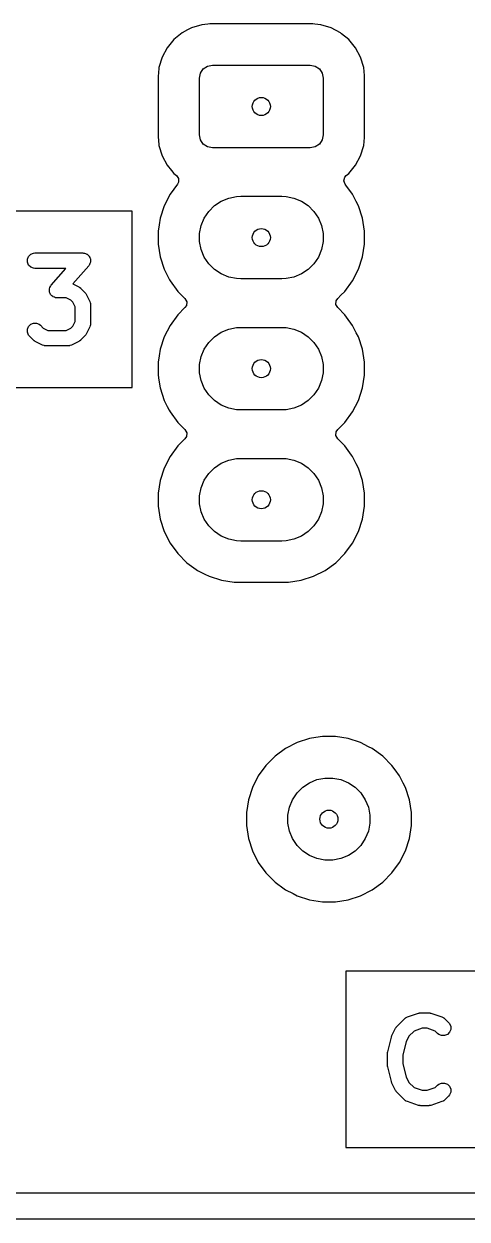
# Model space of a CAD drawing. Extents: x 20 to 124, y -124 to -20.
# Drawn here: x 62.59 to 71.18, y -124 to -100.84 of the extents above; entities that cross this region are included whole.
import ezdxf

# ---------------------------------------------------------------- set-up
doc = ezdxf.new("R2010")
doc.units = 0
doc.layers.add('BLACK', color=7, linetype='CONTINUOUS')
doc.layers.add('WHITE', color=7, linetype='CONTINUOUS')

msp = doc.modelspace()

# ---------------------------------------------------------------- linework, layer by layer
at = {"layer": 'BLACK', "linetype": 'CONTINUOUS'}
for p, q in [((65.757487, -100.956759), (65.65355, -101.012315)), ((65.836043, -100.914769), (65.757487, -100.956759)), ((66.034067, -100.854699), (65.836043, -100.914769)), ((66.150298, -100.843251), (66.034067, -100.854699)), ((66.188392, -100.8395), (66.150298, -100.843251)), ((68.191608, -100.8395), (66.188392, -100.8395)), ((68.226805, -100.842966), (68.191608, -100.8395)), ((68.345934, -100.854699), (68.226805, -100.842966)), ((68.345934, -100.8547), (68.345932, -100.854699)), ((68.345932, -100.854699), (68.345934, -100.854699)), ((68.543954, -100.914768), (68.345934, -100.8547)), ((68.72645, -101.012315), (68.543954, -100.914768)), ((65.493589, -101.143589), (65.362317, -101.303547)), ((65.653547, -101.012317), (65.493589, -101.143589)), ((65.653548, -101.012316), (65.653547, -101.012317)), ((65.65355, -101.012315), (65.653548, -101.012316)), ((68.747033, -101.029207), (68.72645, -101.012315)), ((68.88641, -101.143589), (68.747033, -101.029207)), ((68.938732, -101.207345), (68.88641, -101.143589)), ((69.017685, -101.30355), (68.938732, -101.207345)), ((65.362317, -101.303547), (65.264769, -101.486043)), ((69.115232, -101.486046), (69.017685, -101.30355)), ((65.264769, -101.486043), (65.204699, -101.684067)), ((66.063223, -101.713223), (66.144329, -101.65903)), ((66.144329, -101.65903), (66.24, -101.64)), ((66.24, -101.64), (68.14, -101.64)), ((68.14, -101.64), (68.235671, -101.65903)), ((68.235671, -101.65903), (68.316777, -101.713223)), ((69.1753, -101.684066), (69.115232, -101.486046)), ((65.193251, -101.800298), (65.1895, -101.838392)), ((65.1895, -101.838392), (65.1895, -103.041608)), ((65.204699, -101.684067), (65.193251, -101.800298)), ((65.99, -101.89), (66.00903, -101.794329)), ((65.99, -102.99), (65.99, -101.89)), ((66.00903, -101.794329), (66.063223, -101.713223)), ((68.316777, -101.713223), (68.37097, -101.794329)), ((68.37097, -101.794329), (68.39, -101.89)), ((68.39, -101.89), (68.39, -102.99)), ((69.1905, -101.838392), (69.1753, -101.684066)), ((69.1905, -102.314038), (69.1905, -101.838392)), ((69.1905, -103.041608), (69.1905, -102.314038)), ((65.1895, -103.041608), (65.194153, -103.088845)), ((66.00903, -103.085671), (65.99, -102.99)), ((68.39, -102.99), (68.37097, -103.085671)), ((69.1753, -103.195934), (69.1905, -103.041608)), ((65.194153, -103.088845), (65.204699, -103.195932)), ((65.204699, -103.195932), (65.2047, -103.195934)), ((65.2047, -103.195934), (65.264768, -103.393954)), ((66.063223, -103.166777), (66.00903, -103.085671)), ((66.144329, -103.22097), (66.063223, -103.166777)), ((66.24, -103.24), (66.144329, -103.22097)), ((68.14, -103.24), (66.24, -103.24)), ((68.235671, -103.22097), (68.14, -103.24)), ((68.316777, -103.166777), (68.235671, -103.22097)), ((68.37097, -103.085671), (68.316777, -103.166777)), ((69.115232, -103.393954), (69.1753, -103.195934)), ((65.264768, -103.393954), (65.362315, -103.57645)), ((69.017685, -103.57645), (69.115232, -103.393954)), ((65.362315, -103.57645), (65.449143, -103.682251)), ((65.449143, -103.682251), (65.49359, -103.73641)), ((65.49359, -103.73641), (65.542049, -103.77618)), ((68.837948, -103.776181), (68.88641, -103.73641)), ((68.88641, -103.73641), (69.017685, -103.57645)), ((65.563703, -103.944918), (65.421129, -104.141155)), ((65.542049, -103.77618), (65.581383, -103.833926)), ((65.583254, -103.90377), (65.563703, -103.944918)), ((65.581383, -103.833926), (65.583254, -103.90377)), ((68.792816, -103.879112), (68.808641, -103.811058)), ((68.816296, -103.944918), (68.792816, -103.879112)), ((68.808641, -103.811058), (68.837948, -103.776181)), ((68.830618, -103.964631), (68.816296, -103.944918)), ((68.95887, -104.141155), (68.830618, -103.964631)), ((65.421129, -104.141155), (65.30676, -104.365616)), ((66.412883, -104.274463), (66.557772, -104.214448)), ((66.557772, -104.214448), (66.711586, -104.183852)), ((66.711586, -104.183852), (66.79, -104.18)), ((66.79, -104.18), (67.59, -104.18)), ((67.59, -104.18), (67.668414, -104.183852)), ((67.668414, -104.183852), (67.822228, -104.214448)), ((67.822228, -104.214448), (67.967117, -104.274463)), ((69.031747, -104.284184), (68.95887, -104.141155)), ((65.30676, -104.365616), (65.22891, -104.605214)), ((66.171592, -104.472485), (66.282485, -104.361592)), ((66.282485, -104.361592), (66.412883, -104.274463)), ((67.967117, -104.274463), (68.097515, -104.361592)), ((68.097515, -104.361592), (68.208408, -104.472485)), ((69.073239, -104.365616), (69.031747, -104.284184)), ((69.073239, -104.365618), (69.073239, -104.365616)), ((69.073241, -104.365621), (69.073239, -104.365618)), ((69.15109, -104.605215), (69.073241, -104.365621)), ((64.686511, -104.471187), (60.414917, -104.471187)), ((64.686511, -107.885553), (64.686511, -104.471187)), ((65.22891, -104.605214), (65.209158, -104.729921)), ((66.024448, -104.747772), (66.084463, -104.602883)), ((66.084463, -104.602883), (66.171592, -104.472485)), ((68.208408, -104.472485), (68.295537, -104.602883)), ((68.295537, -104.602883), (68.355552, -104.747772)), ((69.1905, -104.854038), (69.15109, -104.605215)), ((65.209158, -104.729921), (65.1895, -104.854038)), ((65.1895, -104.854038), (65.1895, -105.105962)), ((65.993852, -104.901586), (66.024448, -104.747772)), ((65.993852, -105.058414), (65.993852, -104.901586)), ((68.355552, -104.747772), (68.386148, -104.901586)), ((68.386148, -104.901586), (68.386148, -105.058414)), ((69.1905, -105.105962), (69.1905, -104.854038)), ((65.1895, -105.105962), (65.209199, -105.230338)), ((66.024448, -105.212228), (65.993852, -105.058414)), ((68.386148, -105.058414), (68.355552, -105.212228)), ((69.15109, -105.354785), (69.1905, -105.105962)), ((62.653596, -105.399064), (62.675994, -105.344992)), ((62.675994, -105.344992), (62.717378, -105.303608)), ((62.717378, -105.303608), (62.77145, -105.28121)), ((62.77145, -105.28121), (62.800714, -105.278328)), ((62.800714, -105.278328), (63.729286, -105.278328)), ((63.729286, -105.278328), (63.744763, -105.279852)), ((63.744763, -105.279852), (63.748698, -105.27959)), ((63.748698, -105.27959), (63.751408, -105.280506)), ((63.751408, -105.280506), (63.75855, -105.28121)), ((63.75855, -105.28121), (63.781064, -105.290536)), ((63.781064, -105.290536), (63.80414, -105.29834)), ((63.80414, -105.29834), (63.807947, -105.301671)), ((63.807947, -105.301671), (63.812622, -105.303608)), ((63.812622, -105.303608), (63.829851, -105.320837)), ((63.829851, -105.320837), (63.848187, -105.336881)), ((63.848187, -105.336881), (63.850429, -105.341415)), ((63.850429, -105.341415), (63.854006, -105.344992)), ((63.854006, -105.344992), (63.863332, -105.367508)), ((63.863332, -105.367508), (63.874131, -105.389344)), ((65.209199, -105.230338), (65.22891, -105.354785)), ((65.22891, -105.354785), (65.30676, -105.594383)), ((66.084463, -105.357117), (66.024448, -105.212228)), ((66.171592, -105.487515), (66.084463, -105.357117)), ((68.295537, -105.357117), (68.208408, -105.487515)), ((68.355552, -105.212228), (68.295537, -105.357117)), ((69.073241, -105.594379), (69.15109, -105.354785)), ((62.653596, -105.457592), (62.653596, -105.399064)), ((62.675994, -105.511664), (62.653596, -105.457592)), ((62.717378, -105.553048), (62.675994, -105.511664)), ((62.77145, -105.575446), (62.717378, -105.553048)), ((62.800714, -105.578328), (62.77145, -105.575446)), ((63.398721, -105.578328), (62.800714, -105.578328)), ((63.116399, -105.900981), (63.398721, -105.578328)), ((63.842172, -105.527104), (63.535238, -105.877886)), ((63.851215, -105.514454), (63.842172, -105.527104)), ((63.854006, -105.511664), (63.851215, -105.514454)), ((63.855101, -105.509019), (63.854006, -105.511664)), ((63.859274, -105.503183), (63.855101, -105.509019)), ((63.867079, -105.480103), (63.859274, -105.503183)), ((63.876404, -105.457592), (63.867079, -105.480103)), ((63.874131, -105.389344), (63.874467, -105.394388)), ((63.874467, -105.394388), (63.876404, -105.399064)), ((63.876404, -105.399064), (63.876404, -105.423439)), ((63.876404, -105.423439), (63.878024, -105.44774)), ((63.878024, -105.44774), (63.876404, -105.45253)), ((63.876404, -105.45253), (63.876404, -105.457592)), ((65.30676, -105.594383), (65.385413, -105.748747)), ((66.282485, -105.598408), (66.171592, -105.487515)), ((66.412883, -105.685537), (66.282485, -105.598408)), ((68.097515, -105.598408), (67.967117, -105.685537)), ((68.208408, -105.487515), (68.097515, -105.598408)), ((68.95887, -105.818845), (69.073241, -105.594379)), ((65.385413, -105.748747), (65.411646, -105.800232)), ((65.411646, -105.800232), (65.421132, -105.818848)), ((65.421132, -105.818848), (65.569201, -106.022649)), ((66.557772, -105.745552), (66.412883, -105.685537)), ((66.711586, -105.776148), (66.557772, -105.745552)), ((66.79, -105.78), (66.711586, -105.776148)), ((67.59, -105.78), (66.79, -105.78)), ((67.668414, -105.776148), (67.59, -105.78)), ((67.822228, -105.745552), (67.668414, -105.776148)), ((67.967117, -105.685537), (67.822228, -105.745552)), ((68.810793, -106.022656), (68.95887, -105.818845)), ((63.080547, -105.980345), (63.082168, -105.975552)), ((63.082168, -106.004654), (63.080547, -105.980345)), ((63.082168, -105.970493), (63.091491, -105.947984)), ((63.082168, -105.975552), (63.082168, -105.970493)), ((63.082168, -106.029021), (63.082168, -106.004654)), ((63.084104, -106.033696), (63.082168, -106.029021)), ((63.084441, -106.038741), (63.084104, -106.033696)), ((63.095239, -106.060576), (63.084441, -106.038741)), ((63.091491, -105.947984), (63.099298, -105.924903)), ((63.104566, -106.083093), (63.095239, -106.060576)), ((63.099298, -105.924903), (63.103469, -105.919066)), ((63.103469, -105.919066), (63.104566, -105.916421)), ((63.104566, -105.916421), (63.107355, -105.913631)), ((63.107355, -105.913631), (63.116399, -105.900981)), ((63.535238, -105.877886), (63.653511, -105.937021)), ((63.653511, -105.937021), (63.666105, -105.944949)), ((63.666105, -105.944949), (63.669765, -105.946465)), ((63.669765, -105.946465), (63.673885, -105.949846)), ((63.673885, -105.949846), (63.678396, -105.952686)), ((63.678396, -105.952686), (63.68099, -105.955677)), ((63.68099, -105.955677), (63.692496, -105.96512)), ((63.692496, -105.96512), (63.763924, -106.036549)), ((63.763924, -106.036549), (63.773362, -106.048049)), ((63.773362, -106.048049), (63.776356, -106.050646)), ((63.776356, -106.050646), (63.779196, -106.055158)), ((63.779196, -106.055158), (63.782578, -106.059279)), ((63.782578, -106.059279), (63.784093, -106.062938)), ((63.784093, -106.062938), (63.792021, -106.075532)), ((65.569201, -106.022649), (65.569205, -106.022654)), ((65.569205, -106.022654), (65.70887, -106.162319)), ((68.734243, -106.099206), (68.810793, -106.022656)), ((63.108142, -106.086669), (63.104566, -106.083093)), ((63.110385, -106.091204), (63.108142, -106.086669)), ((63.12872, -106.107247), (63.110385, -106.091204)), ((63.14595, -106.124477), (63.12872, -106.107247)), ((63.150624, -106.126413), (63.14595, -106.124477)), ((63.154432, -106.129745), (63.150624, -106.126413)), ((63.177513, -106.137551), (63.154432, -106.129745)), ((63.200022, -106.146875), (63.177513, -106.137551)), ((63.207159, -106.147577), (63.200022, -106.146875)), ((63.209874, -106.148496), (63.207159, -106.147577)), ((63.213813, -106.148233), (63.209874, -106.148496)), ((63.229286, -106.149757), (63.213813, -106.148233)), ((63.408162, -106.149757), (63.229286, -106.149757)), ((63.497575, -106.194463), (63.408162, -106.149757)), ((63.534578, -106.231467), (63.497575, -106.194463)), ((63.579286, -106.320881), (63.534578, -106.231467)), ((63.792021, -106.075532), (63.86345, -106.218388)), ((63.86345, -106.218388), (63.873959, -106.245852)), ((63.873959, -106.245852), (63.87434, -106.251226)), ((63.87434, -106.251226), (63.876404, -106.256207)), ((63.876404, -106.256207), (63.879286, -106.285471)), ((63.879286, -106.285471), (63.879286, -106.642614)), ((65.70887, -106.162319), (65.742355, -106.223642)), ((65.737371, -106.293334), (65.70887, -106.337681)), ((65.742355, -106.223642), (65.737371, -106.293334)), ((68.637645, -106.276358), (68.642629, -106.206666)), ((68.67113, -106.337681), (68.637645, -106.276358)), ((68.642629, -106.206666), (68.67113, -106.162319)), ((68.67113, -106.162319), (68.734243, -106.099206)), ((63.579286, -106.607203), (63.579286, -106.320881)), ((65.569201, -106.47735), (65.421132, -106.681151)), ((65.569205, -106.477345), (65.569201, -106.47735)), ((65.70887, -106.337681), (65.569205, -106.477345)), ((68.810794, -106.477345), (68.67113, -106.337681)), ((68.810798, -106.47735), (68.810794, -106.477345)), ((68.843975, -106.523015), (68.810798, -106.47735)), ((68.95887, -106.681155), (68.843975, -106.523015)), ((62.653596, -106.756208), (62.675993, -106.702136)), ((62.653596, -106.814734), (62.653596, -106.756208)), ((62.675993, -106.702136), (62.717379, -106.66075)), ((62.717379, -106.66075), (62.771451, -106.638353)), ((62.771451, -106.638353), (62.829977, -106.638353)), ((62.829977, -106.638353), (62.884049, -106.66075)), ((62.884049, -106.66075), (62.90678, -106.679405)), ((62.90678, -106.679405), (62.960996, -106.733621)), ((62.960996, -106.733621), (63.05041, -106.778328)), ((63.408162, -106.778328), (63.497575, -106.733621)), ((63.497575, -106.733621), (63.534578, -106.696617)), ((63.534578, -106.696617), (63.579286, -106.607203)), ((63.86345, -106.709697), (63.792021, -106.852553)), ((63.873959, -106.682233), (63.86345, -106.709697)), ((63.87434, -106.676858), (63.873959, -106.682233)), ((63.876404, -106.671878), (63.87434, -106.676858)), ((63.879286, -106.642614), (63.876404, -106.671878)), ((65.421132, -106.681151), (65.30676, -106.905616)), ((66.412883, -106.814463), (66.557772, -106.754448)), ((66.557772, -106.754448), (66.711586, -106.723852)), ((66.711586, -106.723852), (66.79, -106.72)), ((66.79, -106.72), (67.59, -106.72)), ((67.59, -106.72), (67.668414, -106.723852)), ((67.668414, -106.723852), (67.822228, -106.754448)), ((67.822228, -106.754448), (67.967117, -106.814463)), ((69.031747, -106.824184), (68.95887, -106.681155)), ((62.675993, -106.868806), (62.653596, -106.814734)), ((62.694648, -106.891537), (62.675993, -106.868806)), ((62.766077, -106.962966), (62.694648, -106.891537)), ((62.777581, -106.972407), (62.766077, -106.962966)), ((62.780176, -106.975399), (62.777581, -106.972407)), ((62.784685, -106.978237), (62.780176, -106.975399)), ((62.788808, -106.981621), (62.784685, -106.978237)), ((62.792469, -106.983137), (62.788808, -106.981621)), ((62.805061, -106.991064), (62.792469, -106.983137)), ((62.947919, -107.062492), (62.805061, -106.991064)), ((63.05041, -106.778328), (63.408162, -106.778328)), ((63.653511, -106.991064), (63.510652, -107.062492)), ((63.666105, -106.983135), (63.653511, -106.991064)), ((63.669765, -106.98162), (63.666105, -106.983135)), ((63.673885, -106.978238), (63.669765, -106.98162)), ((63.678396, -106.975399), (63.673885, -106.978238)), ((63.68099, -106.972407), (63.678396, -106.975399)), ((63.692496, -106.962965), (63.68099, -106.972407)), ((63.763924, -106.891536), (63.692496, -106.962965)), ((63.773362, -106.880035), (63.763924, -106.891536)), ((63.776356, -106.877439), (63.773362, -106.880035)), ((63.779196, -106.872926), (63.776356, -106.877439)), ((63.782578, -106.868806), (63.779196, -106.872926)), ((63.784093, -106.865146), (63.782578, -106.868806)), ((63.792021, -106.852553), (63.784093, -106.865146)), ((65.30676, -106.905616), (65.22891, -107.145214)), ((66.171592, -107.012485), (66.282485, -106.901592)), ((66.282485, -106.901592), (66.412883, -106.814463)), ((67.967117, -106.814463), (68.097515, -106.901592)), ((68.097515, -106.901592), (68.208408, -107.012485)), ((69.073239, -106.905616), (69.031747, -106.824184)), ((69.073239, -106.905618), (69.073239, -106.905616)), ((69.073241, -106.905621), (69.073239, -106.905618)), ((69.15109, -107.145215), (69.073241, -106.905621)), ((62.975382, -107.073002), (62.947919, -107.062492)), ((62.980757, -107.073383), (62.975382, -107.073002)), ((62.985736, -107.075446), (62.980757, -107.073383)), ((63.015, -107.078328), (62.985736, -107.075446)), ((63.443571, -107.078328), (63.015, -107.078328)), ((63.472835, -107.075446), (63.443571, -107.078328)), ((63.477813, -107.073383), (63.472835, -107.075446)), ((63.483189, -107.073002), (63.477813, -107.073383)), ((63.510652, -107.062492), (63.483189, -107.073002)), ((65.22891, -107.145214), (65.209198, -107.269668)), ((66.024448, -107.287772), (66.084463, -107.142883)), ((66.084463, -107.142883), (66.171592, -107.012485)), ((68.208408, -107.012485), (68.295537, -107.142883)), ((68.295537, -107.142883), (68.355552, -107.287772)), ((69.1905, -107.394038), (69.15109, -107.145215)), ((65.209198, -107.269668), (65.1895, -107.394038)), ((65.1895, -107.394038), (65.1895, -107.645962)), ((65.993852, -107.441586), (66.024448, -107.287772)), ((65.993852, -107.598414), (65.993852, -107.441586)), ((68.355552, -107.287772), (68.386148, -107.441586)), ((68.386148, -107.441586), (68.386148, -107.598414)), ((69.1905, -107.645962), (69.1905, -107.394038)), ((65.1895, -107.645962), (65.205361, -107.746103)), ((66.024448, -107.752228), (65.993852, -107.598414)), ((68.386148, -107.598414), (68.355552, -107.752228)), ((69.15109, -107.894785), (69.1905, -107.645962)), ((60.414917, -107.885553), (64.686511, -107.885553)), ((65.205361, -107.746103), (65.22891, -107.894785)), ((65.22891, -107.894785), (65.30676, -108.134383)), ((66.084463, -107.897117), (66.024448, -107.752228)), ((66.171592, -108.027515), (66.084463, -107.897117)), ((68.295537, -107.897117), (68.208408, -108.027515)), ((68.355552, -107.752228), (68.295537, -107.897117)), ((69.073241, -108.134379), (69.15109, -107.894785)), ((65.30676, -108.134383), (65.366823, -108.252262)), ((66.282485, -108.138408), (66.171592, -108.027515)), ((66.412883, -108.225537), (66.282485, -108.138408)), ((68.097515, -108.138408), (67.967117, -108.225537)), ((68.208408, -108.027515), (68.097515, -108.138408)), ((68.95887, -108.358845), (69.073241, -108.134379)), ((65.366823, -108.252262), (65.402933, -108.323132)), ((65.402933, -108.323132), (65.421132, -108.358848)), ((65.421132, -108.358848), (65.569201, -108.562649)), ((66.557772, -108.285552), (66.412883, -108.225537)), ((66.711586, -108.316148), (66.557772, -108.285552)), ((66.79, -108.32), (66.711586, -108.316148)), ((67.59, -108.32), (66.79, -108.32)), ((67.668414, -108.316148), (67.59, -108.32)), ((67.822228, -108.285552), (67.668414, -108.316148)), ((67.967117, -108.225537), (67.822228, -108.285552)), ((68.810793, -108.562656), (68.95887, -108.358845)), ((65.569201, -108.562649), (65.569205, -108.562654)), ((65.569205, -108.562654), (65.70887, -108.702319)), ((68.723949, -108.6495), (68.810793, -108.562656)), ((65.70887, -108.702319), (65.742355, -108.763642)), ((65.737371, -108.833334), (65.70887, -108.877681)), ((65.742355, -108.763642), (65.737371, -108.833334)), ((68.637645, -108.816358), (68.642629, -108.746666)), ((68.67113, -108.877681), (68.637645, -108.816358)), ((68.642629, -108.746666), (68.67113, -108.702319)), ((68.67113, -108.702319), (68.723949, -108.6495)), ((65.569201, -109.01735), (65.421132, -109.221151)), ((65.569205, -109.017345), (65.569201, -109.01735)), ((65.70887, -108.877681), (65.569205, -109.017345)), ((68.810794, -109.017345), (68.67113, -108.877681)), ((68.810798, -109.01735), (68.810794, -109.017345)), ((68.939952, -109.195117), (68.810798, -109.01735)), ((65.421132, -109.221151), (65.30676, -109.445616)), ((66.412883, -109.354463), (66.557772, -109.294448)), ((66.557772, -109.294448), (66.711586, -109.263852)), ((66.711586, -109.263852), (66.79, -109.26)), ((66.79, -109.26), (67.59, -109.26)), ((67.59, -109.26), (67.668414, -109.263852)), ((67.668414, -109.263852), (67.822228, -109.294448)), ((67.822228, -109.294448), (67.967117, -109.354463)), ((68.95887, -109.221155), (68.939952, -109.195117)), ((69.031747, -109.364184), (68.95887, -109.221155)), ((65.30676, -109.445616), (65.22891, -109.685214)), ((66.171592, -109.552485), (66.282485, -109.441592)), ((66.282485, -109.441592), (66.412883, -109.354463)), ((67.967117, -109.354463), (68.097515, -109.441592)), ((68.097515, -109.441592), (68.208408, -109.552485)), ((69.073239, -109.445616), (69.031747, -109.364184)), ((69.073239, -109.445618), (69.073239, -109.445616)), ((69.073241, -109.445621), (69.073239, -109.445618)), ((69.15109, -109.685215), (69.073241, -109.445621)), ((65.22891, -109.685214), (65.1895, -109.934038)), ((66.024448, -109.827772), (66.084463, -109.682883)), ((66.084463, -109.682883), (66.171592, -109.552485)), ((68.208408, -109.552485), (68.295537, -109.682883)), ((68.295537, -109.682883), (68.355552, -109.827772)), ((69.1905, -109.934038), (69.15109, -109.685215)), ((65.1895, -109.934038), (65.1895, -110.185961)), ((65.993852, -109.981586), (66.024448, -109.827772)), ((65.993852, -110.138414), (65.993852, -109.981586)), ((68.355552, -109.827772), (68.386148, -109.981586)), ((68.386148, -109.981586), (68.386148, -110.138414)), ((69.1905, -110.185962), (69.1905, -109.934038)), ((65.1895, -110.185961), (65.22891, -110.434785)), ((66.024448, -110.292228), (65.993852, -110.138414)), ((68.386148, -110.138414), (68.355552, -110.292228)), ((69.15109, -110.434785), (69.1905, -110.185962)), ((65.22891, -110.434785), (65.30676, -110.674383)), ((66.084463, -110.437117), (66.024448, -110.292228)), ((66.171592, -110.567515), (66.084463, -110.437117)), ((68.295537, -110.437117), (68.208408, -110.567515)), ((68.355552, -110.292228), (68.295537, -110.437117)), ((69.073241, -110.674379), (69.15109, -110.434785)), ((65.30676, -110.674383), (65.421132, -110.898848)), ((66.282485, -110.678408), (66.171592, -110.567515)), ((66.412883, -110.765537), (66.282485, -110.678408)), ((68.097515, -110.678408), (67.967117, -110.765537)), ((68.208408, -110.567515), (68.097515, -110.678408)), ((68.95887, -110.898845), (69.073241, -110.674379)), ((65.421132, -110.898848), (65.569201, -111.102649)), ((66.557772, -110.825552), (66.412883, -110.765537)), ((66.711586, -110.856148), (66.557772, -110.825552)), ((66.79, -110.86), (66.711586, -110.856148)), ((67.59, -110.86), (66.79, -110.86)), ((67.668414, -110.856148), (67.59, -110.86)), ((67.822228, -110.825552), (67.668414, -110.856148)), ((67.967117, -110.765537), (67.822228, -110.825552)), ((68.810793, -111.102656), (68.95887, -110.898845)), ((65.569201, -111.102649), (65.569205, -111.102654)), ((65.569205, -111.102654), (65.747345, -111.280794)), ((68.632656, -111.280793), (68.810793, -111.102656)), ((65.747345, -111.280794), (65.74735, -111.280798)), ((65.74735, -111.280798), (65.925117, -111.409952)), ((68.428845, -111.42887), (68.632656, -111.280793)), ((65.925117, -111.409952), (65.951155, -111.42887)), ((65.951155, -111.42887), (66.094184, -111.501747)), ((66.094184, -111.501747), (66.175616, -111.543239)), ((66.175616, -111.543239), (66.175618, -111.543239)), ((66.175618, -111.543239), (66.175621, -111.543241)), ((66.175621, -111.543241), (66.415215, -111.62109)), ((66.415215, -111.62109), (66.664038, -111.6605)), ((67.715962, -111.6605), (67.964785, -111.62109)), ((67.964785, -111.62109), (68.204379, -111.543241)), ((68.204379, -111.543241), (68.428845, -111.42887)), ((66.664038, -111.6605), (66.664039, -111.6605)), ((66.664039, -111.6605), (67.715961, -111.6605)), ((67.715961, -111.6605), (67.715962, -111.6605)), ((67.885616, -114.76676), (67.661151, -114.881132)), ((68.125214, -114.68891), (67.885616, -114.76676)), ((68.249626, -114.669205), (68.125214, -114.68891)), ((68.374038, -114.6495), (68.249626, -114.669205)), ((68.625962, -114.6495), (68.374038, -114.6495)), ((68.874779, -114.688909), (68.625962, -114.6495)), ((68.874785, -114.68891), (68.874779, -114.688909)), ((69.114383, -114.76676), (68.874785, -114.68891)), ((69.268747, -114.845413), (69.114383, -114.76676)), ((69.338845, -114.88113), (69.268747, -114.845413)), ((67.457345, -115.029205), (67.279205, -115.207345)), ((67.45735, -115.029201), (67.457345, -115.029205)), ((67.661151, -114.881132), (67.45735, -115.029201)), ((69.338847, -114.881131), (69.338845, -114.88113)), ((69.338848, -114.881132), (69.338847, -114.881131)), ((69.542649, -115.029201), (69.338848, -114.881132)), ((69.542654, -115.029205), (69.542649, -115.029201)), ((69.720794, -115.207345), (69.542654, -115.029205)), ((67.279201, -115.20735), (67.131132, -115.411151)), ((67.279205, -115.207345), (67.279201, -115.20735)), ((69.720798, -115.20735), (69.720794, -115.207345)), ((69.782776, -115.292656), (69.720798, -115.20735)), ((69.86887, -115.411155), (69.782776, -115.292656)), ((67.131132, -115.411151), (67.01676, -115.635616)), ((67.992485, -115.631592), (68.122883, -115.544463)), ((68.122883, -115.544463), (68.267772, -115.484448)), ((68.267772, -115.484448), (68.421586, -115.453852)), ((68.421586, -115.453852), (68.578414, -115.453852)), ((68.578414, -115.453852), (68.732228, -115.484448)), ((68.732228, -115.484448), (68.877117, -115.544463)), ((68.877117, -115.544463), (69.007515, -115.631592)), ((69.941747, -115.554184), (69.86887, -115.411155)), ((69.983239, -115.635616), (69.941747, -115.554184)), ((67.01676, -115.635616), (66.93891, -115.875214)), ((67.794463, -115.872883), (67.881592, -115.742485)), ((67.881592, -115.742485), (67.992485, -115.631592)), ((69.007515, -115.631592), (69.118408, -115.742485)), ((69.118408, -115.742485), (69.205537, -115.872883)), ((69.983239, -115.635618), (69.983239, -115.635616)), ((69.983241, -115.635621), (69.983239, -115.635618)), ((70.06109, -115.875215), (69.983241, -115.635621)), ((66.93891, -115.875214), (66.8995, -116.124038)), ((67.703852, -116.171586), (67.734448, -116.017772)), ((67.734448, -116.017772), (67.794463, -115.872883)), ((69.205537, -115.872883), (69.265552, -116.017772)), ((69.265552, -116.017772), (69.296148, -116.171586)), ((70.1005, -116.124038), (70.06109, -115.875215)), ((66.8995, -116.124038), (66.8995, -116.375961)), ((67.703852, -116.328414), (67.703852, -116.171586)), ((69.296148, -116.171586), (69.296148, -116.328414)), ((70.1005, -116.375962), (70.1005, -116.124038)), ((66.8995, -116.375961), (66.93891, -116.624785)), ((67.734448, -116.482228), (67.703852, -116.328414)), ((67.794463, -116.627117), (67.734448, -116.482228)), ((69.265552, -116.482228), (69.205537, -116.627117)), ((69.296148, -116.328414), (69.265552, -116.482228)), ((70.06109, -116.624785), (70.1005, -116.375962)), ((66.93891, -116.624785), (67.01676, -116.864383)), ((67.881592, -116.757515), (67.794463, -116.627117)), ((69.205537, -116.627117), (69.118408, -116.757515)), ((69.983241, -116.864379), (70.06109, -116.624785)), ((67.01676, -116.864383), (67.131132, -117.088848)), ((67.992485, -116.868408), (67.881592, -116.757515)), ((68.122883, -116.955537), (67.992485, -116.868408)), ((68.267772, -117.015552), (68.122883, -116.955537)), ((68.877117, -116.955537), (68.732228, -117.015552)), ((69.007515, -116.868408), (68.877117, -116.955537)), ((69.118408, -116.757515), (69.007515, -116.868408)), ((69.86887, -117.088845), (69.983241, -116.864379)), ((67.131132, -117.088848), (67.279201, -117.292649)), ((68.421586, -117.046148), (68.267772, -117.015552)), ((68.578414, -117.046148), (68.421586, -117.046148)), ((68.732228, -117.015552), (68.578414, -117.046148)), ((69.720793, -117.292656), (69.86887, -117.088845)), ((67.279201, -117.292649), (67.279205, -117.292654)), ((67.279205, -117.292654), (67.457345, -117.470794)), ((69.542656, -117.470793), (69.720793, -117.292656)), ((67.457345, -117.470794), (67.45735, -117.470798)), ((67.45735, -117.470798), (67.635117, -117.599952)), ((67.635117, -117.599952), (67.661155, -117.61887)), ((67.661155, -117.61887), (67.804184, -117.691747)), ((69.114379, -117.733241), (69.338845, -117.61887)), ((69.338845, -117.61887), (69.542656, -117.470793)), ((67.804184, -117.691747), (67.885616, -117.733239)), ((67.885616, -117.733239), (67.885618, -117.733239)), ((67.885618, -117.733239), (67.885621, -117.733241)), ((67.885621, -117.733241), (68.125215, -117.81109)), ((68.125215, -117.81109), (68.374038, -117.8505)), ((68.374038, -117.8505), (68.374039, -117.8505)), ((68.374039, -117.8505), (68.625961, -117.8505)), ((68.625961, -117.8505), (68.625962, -117.8505)), ((68.625962, -117.8505), (68.874785, -117.81109)), ((68.874785, -117.81109), (69.114379, -117.733241)), ((73.17151, -119.196103), (68.82751, -119.196103)), ((68.82751, -119.196103), (68.82751, -122.610553)), ((69.822505, -120.261548), (69.965362, -120.118691)), ((69.965362, -120.118691), (69.988092, -120.100036)), ((69.988092, -120.100036), (69.993073, -120.097972)), ((69.993073, -120.097972), (69.997143, -120.094443)), ((69.997143, -120.094443), (70.023994, -120.082455)), ((70.023994, -120.082455), (70.238279, -120.011026)), ((70.238279, -120.011026), (70.252788, -120.007726)), ((70.252788, -120.007726), (70.25645, -120.00621)), ((70.25645, -120.00621), (70.261758, -120.005687)), ((70.261758, -120.005687), (70.266953, -120.004506)), ((70.266953, -120.004506), (70.270902, -120.004786)), ((70.270902, -120.004786), (70.285714, -120.003328)), ((70.285714, -120.003328), (70.428571, -120.003328)), ((70.428571, -120.003328), (70.443382, -120.004786)), ((70.443382, -120.004786), (70.447332, -120.004506)), ((70.447332, -120.004506), (70.452526, -120.005687)), ((70.452526, -120.005687), (70.457835, -120.00621)), ((70.457835, -120.00621), (70.461497, -120.007727)), ((70.461497, -120.007727), (70.476005, -120.011026)), ((70.476005, -120.011026), (70.690291, -120.082454)), ((70.690291, -120.082454), (70.717142, -120.094443)), ((70.717142, -120.094443), (70.721212, -120.097973)), ((70.721212, -120.097973), (70.726192, -120.100036)), ((70.726192, -120.100036), (70.748923, -120.118691)), ((70.748923, -120.118691), (70.820351, -120.190119)), ((70.820351, -120.190119), (70.839006, -120.212849)), ((69.722978, -120.443389), (69.794407, -120.300532)), ((69.794407, -120.300532), (69.802334, -120.287938)), ((69.802334, -120.287938), (69.80385, -120.284279)), ((69.80385, -120.284279), (69.807231, -120.280159)), ((69.807231, -120.280159), (69.810072, -120.275646)), ((69.810072, -120.275646), (69.813065, -120.273049)), ((69.813065, -120.273049), (69.822505, -120.261548)), ((70.152455, -120.355861), (70.051849, -120.456467)), ((70.310057, -120.303328), (70.152455, -120.355861)), ((70.404231, -120.303328), (70.310057, -120.303328)), ((70.561829, -120.355861), (70.404231, -120.303328)), ((70.608219, -120.402251), (70.561829, -120.355861)), ((70.630949, -120.420906), (70.608219, -120.402251)), ((70.685022, -120.443302), (70.630949, -120.420906)), ((70.79762, -120.420906), (70.743548, -120.443302)), ((70.839006, -120.37952), (70.79762, -120.420906)), ((70.839006, -120.212849), (70.861402, -120.266922)), ((70.861402, -120.325448), (70.839006, -120.37952)), ((70.861402, -120.266922), (70.861402, -120.325448)), ((69.640193, -120.759805), (69.711621, -120.474091)), ((69.711621, -120.474091), (69.712392, -120.471932)), ((69.712392, -120.471932), (69.712469, -120.470852)), ((69.712469, -120.470852), (69.717127, -120.458677)), ((69.717127, -120.458677), (69.721514, -120.4464)), ((69.721514, -120.4464), (69.722158, -120.445529)), ((69.722158, -120.445529), (69.722978, -120.443389)), ((69.998668, -120.562827), (69.935714, -120.814648)), ((70.051849, -120.456467), (69.998668, -120.562827)), ((70.743548, -120.443302), (70.685022, -120.443302)), ((69.635714, -120.796185), (69.636216, -120.791081)), ((69.635714, -121.010471), (69.635714, -120.796185)), ((69.635891, -120.788894), (69.63751, -120.777943)), ((69.636216, -120.791081), (69.635891, -120.788894)), ((69.63751, -120.777943), (69.638596, -120.766921)), ((69.638596, -120.766921), (69.639443, -120.764876)), ((69.639443, -120.764876), (69.640193, -120.759805)), ((69.935714, -120.814648), (69.935714, -120.992007)), ((69.636216, -121.015574), (69.635714, -121.010471)), ((69.635891, -121.017762), (69.636216, -121.015574)), ((69.63751, -121.028712), (69.635891, -121.017762)), ((69.638596, -121.039735), (69.63751, -121.028712)), ((69.639443, -121.041779), (69.638596, -121.039735)), ((69.640193, -121.046851), (69.639443, -121.041779)), ((69.711621, -121.332565), (69.640193, -121.046851)), ((69.935714, -120.992007), (69.998668, -121.243828)), ((69.712392, -121.334723), (69.711621, -121.332565)), ((69.712469, -121.335804), (69.712392, -121.334723)), ((69.717127, -121.347978), (69.712469, -121.335804)), ((69.721514, -121.360256), (69.717127, -121.347978)), ((69.722158, -121.361126), (69.721514, -121.360256)), ((69.998668, -121.243828), (70.051849, -121.350188)), ((70.051849, -121.350188), (70.152454, -121.450794)), ((69.722978, -121.363267), (69.722158, -121.361126)), ((69.794407, -121.506124), (69.722978, -121.363267)), ((69.802334, -121.518717), (69.794407, -121.506124)), ((69.80385, -121.522377), (69.802334, -121.518717)), ((69.807231, -121.526496), (69.80385, -121.522377)), ((69.810072, -121.53101), (69.807231, -121.526496)), ((69.813065, -121.533606), (69.810072, -121.53101)), ((69.822505, -121.545108), (69.813065, -121.533606)), ((69.965362, -121.687966), (69.822505, -121.545108)), ((70.152454, -121.450794), (70.310057, -121.503328)), ((70.310057, -121.503328), (70.404228, -121.503328)), ((70.404228, -121.503328), (70.56183, -121.450794)), ((70.56183, -121.450794), (70.608218, -121.404406)), ((70.608218, -121.404406), (70.630949, -121.385751)), ((70.630949, -121.385751), (70.685021, -121.363354)), ((70.685021, -121.363354), (70.743547, -121.363353)), ((70.743547, -121.363353), (70.797619, -121.38575)), ((70.797619, -121.38575), (70.839005, -121.427135)), ((70.839005, -121.427135), (70.861402, -121.481207)), ((70.861403, -121.539733), (70.839006, -121.593806)), ((70.861402, -121.481207), (70.861403, -121.539733)), ((69.988092, -121.706621), (69.965362, -121.687966)), ((69.993071, -121.708683), (69.988092, -121.706621)), ((69.997143, -121.712215), (69.993071, -121.708683)), ((70.023994, -121.724203), (69.997143, -121.712215)), ((70.23828, -121.795631), (70.023994, -121.724203)), ((70.252792, -121.79893), (70.23828, -121.795631)), ((70.25645, -121.800446), (70.252792, -121.79893)), ((70.261752, -121.800968), (70.25645, -121.800446)), ((70.266954, -121.802151), (70.261752, -121.800968)), ((70.270908, -121.801869), (70.266954, -121.802151)), ((70.285714, -121.803328), (70.270908, -121.801869)), ((70.428571, -121.803328), (70.285714, -121.803328)), ((70.443376, -121.801869), (70.428571, -121.803328)), ((70.447331, -121.802151), (70.443376, -121.801869)), ((70.452532, -121.800968), (70.447331, -121.802151)), ((70.457835, -121.800446), (70.452532, -121.800968)), ((70.461492, -121.79893), (70.457835, -121.800446)), ((70.476005, -121.795631), (70.461492, -121.79893)), ((70.690291, -121.724203), (70.476005, -121.795631)), ((70.717142, -121.712215), (70.690291, -121.724203)), ((70.721215, -121.708681), (70.717142, -121.712215)), ((70.726193, -121.70662), (70.721215, -121.708681)), ((70.748924, -121.687965), (70.726193, -121.70662)), ((70.820352, -121.616536), (70.748924, -121.687965)), ((70.839006, -121.593806), (70.820352, -121.616536)), ((68.82751, -122.610553), (73.17151, -122.610553)), ((123.3755, -123.4995), (20.6245, -123.4995))]:
    msp.add_line(p, q, dxfattribs=at)
at = {"layer": 'BLACK'}
for centre in [(67.19, -102.44), (67.19, -104.98), (67.19, -107.52), (67.19, -110.06), (68.5, -116.25)]:
    msp.add_circle(centre, 0.175, dxfattribs=at)
at = {"layer": 'WHITE', "linetype": 'CONTINUOUS'}
msp.add_line((124, -124), (20, -124), dxfattribs=at)
at = {"layer": 'WHITE'}
for centre in [(67.19, -102.44), (67.19, -104.98), (67.19, -107.52), (67.19, -110.06), (68.5, -116.25)]:
    msp.add_circle(centre, 0.175, dxfattribs=at)

doc.saveas('drawing.dxf')
